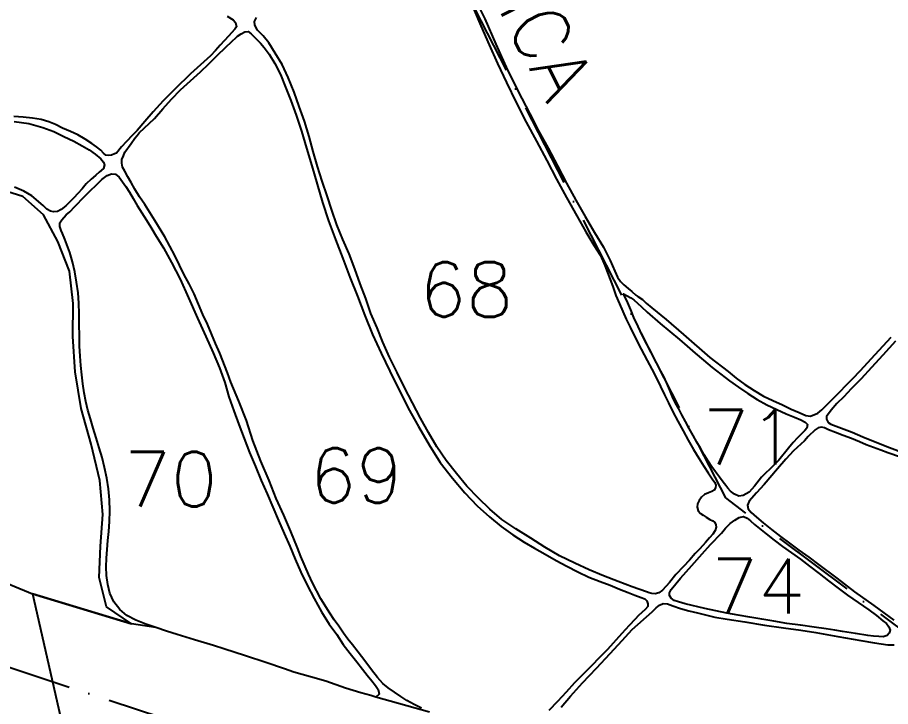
# Model space of a CAD drawing. Extents: x 730929 to 735129, y 7820181 to 7826121.
# Drawn here: x 731991.5 to 732406.4, y 7824003 to 7824330.3 of the extents above; entities that cross this region are included whole.
import ezdxf

# ---------------------------------------------------------------- set-up
doc = ezdxf.new("R2010")
doc.units = 0
doc.header["$MEASUREMENT"] = 0
doc.linetypes.add('LIN3', pattern=[30, 20, -5, 0, -5])
for name, color, linetype in [('0114000475', 1, 'Continuous'), ('0114000475064', 5, 'Continuous'), ('0114000475065', 5, 'Continuous'), ('0114000475067', 5, 'Continuous'), ('0114000475068', 5, 'Continuous'), ('0114000475069', 5, 'Continuous'), ('0114000475070', 5, 'Continuous'), ('0114000475071', 5, 'Continuous'), ('0114000475072', 5, 'Continuous'), ('0114000475073', 5, 'Continuous'), ('0114000475074', 5, 'Continuous'), ('0114000475075', 5, 'Continuous'), ('PRESERVAÇÃO_PERMANENTE', 1, 'Continuous'), ('REDE_DE_LUZ', 6, 'LIN3'), ('TEXTO_NUN_TAL', 7, 'Continuous')]:
    doc.layers.add(name, color=color, linetype=linetype)
doc.layers.add('TEXTO_DIVERSOS', color=7, linetype='Continuous', lineweight=5)
doc.styles.add('Simplex', font='simplex.shx')

msp = doc.modelspace()

# ---------------------------------------------------------------- linework, layer by layer
at = {"layer": '0114000475'}
msp.add_lwpolyline([(731967.56, 7824069.34), (731998.59, 7824056.54), (732047.35, 7823842.8), (732101.11, 7823595.87), (732224.57, 7823233.27), (732212.11, 7822658.01), (732206.73, 7822569.59), (732184.66, 7822539.11), (732122.52, 7822500.26)], dxfattribs=at)
at = {"layer": '0114000475064'}
msp.add_lwpolyline([(732091.1, 7824330.96), (732093.94, 7824329.14), (732095.19, 7824327.86), (732095.56, 7824325.89), (732094.86, 7824324.71), (732091.86, 7824321.44), (732087.79, 7824317.12), (732085.58, 7824314.68), (732083.22, 7824312.15), (732073.77, 7824303.47), (732066.42, 7824296.4), (732060.77, 7824290.69), (732055.95, 7824285.51), (732051.96, 7824280.83), (732048.36, 7824276.66), (732046.14, 7824274.37), (732043.31, 7824271.41), (732040.87, 7824268.81), (732038.5, 7824265.92), (732037.66, 7824265.61), (732036.18, 7824264.95), (732034.7, 7824264.82), (732033.5, 7824264.93), (732032.43, 7824265.82), (732031.16, 7824267.22), (732029.14, 7824268.85), (732026.78, 7824270.47), (732023.68, 7824272.5), (732020.24, 7824274.54), (732016.66, 7824276.22), (732012.9, 7824277.77), (732009.53, 7824279.41), (732006.46, 7824280.77), (732002.76, 7824281.84), (731998.6, 7824282.46), (731994.21, 7824282.99), (731989.74, 7824283.34)], dxfattribs=at)
at = {"layer": '0114000475065'}
msp.add_lwpolyline([(731989.88, 7824280.83), (731996.89, 7824279.87), (732003.49, 7824278.01), (732008.83, 7824276.15), (732013.51, 7824273.74), (732018.23, 7824271.56), (732022.27, 7824269.34), (732025.59, 7824267.38), (732028.49, 7824265.34), (732031.09, 7824263.2), (732032.45, 7824261.64), (732032.9, 7824260.36), (732032.33, 7824258.52), (732030.37, 7824256.82), (732028.74, 7824255.48), (732027.44, 7824254.31), (732026.51, 7824253.45), (732024.2, 7824251.23), (732022.2, 7824248.88), (732020.22, 7824246.7), (732018.22, 7824244.6), (732016.41, 7824242.79), (732014.43, 7824240.79), (732012.32, 7824239.13), (732010.54, 7824238.21), (732008.65, 7824238), (732007.14, 7824238.35), (732005.51, 7824239.28), (732003.68, 7824240.94), (731998.37, 7824245.51), (731994.53, 7824247.87), (731990.04, 7824249.7)], dxfattribs=at)
at = {"layer": '0114000475067'}
msp.add_lwpolyline([(732208.16, 7824340.59), (732213.66, 7824329.6), (732218.81, 7824317.63), (732224.29, 7824305.24), (732231.22, 7824291.78), (732234.98, 7824284.48), (732239.14, 7824276.54), (732243.69, 7824268.16), (732248.13, 7824259.82), (732252.47, 7824251.64), (732256.86, 7824243.54), (732261.3, 7824235.69), (732265.74, 7824228.16), (732269.98, 7824221.14), (732273.15, 7824214.88), (732275.34, 7824209.81), (732276.68, 7824206.92), (732277.99, 7824204.94), (732279.57, 7824203.34), (732281.75, 7824201.53), (732283.49, 7824200.08), (732285.39, 7824198.47), (732286.29, 7824197.72), (732288.59, 7824196.3), (732290.23, 7824194.62), (732293.03, 7824192.36), (732299.77, 7824186.88), (732307.95, 7824179.73), (732320.59, 7824168.74), (732329.15, 7824162.12), (732333.08, 7824158.93), (732337.14, 7824155.97), (732341.57, 7824153.13), (732346.01, 7824150.49), (732350.52, 7824148.29), (732354.98, 7824146.23), (732359.2, 7824144.31), (732362.99, 7824142.68), (732366.21, 7824141.29), (732368.37, 7824140.87), (732371.87, 7824142.34), (732373.69, 7824143.87), (732375.57, 7824145.8), (732379.51, 7824149.67), (732382.23, 7824152.54), (732385.23, 7824155.62), (732388.5, 7824158.88), (732391.98, 7824162.51), (732399.11, 7824170.16), (732406.74, 7824178.48)], dxfattribs=at)
at = {"layer": '0114000475068'}
msp.add_lwpolyline([(732208.02, 7824334.9), (732211.67, 7824326.3), (732215.61, 7824317.36), (732219.69, 7824308.45), (732223.95, 7824299.38), (732228.44, 7824289.98), (732233.24, 7824280.58), (732238.12, 7824271.5), (732243, 7824262.42), (732247.72, 7824253.57), (732252.45, 7824244.8), (732257.34, 7824236.02), (732261.63, 7824228.42), (732265.39, 7824222.21), (732268.51, 7824217.31), (732270.65, 7824212.45), (732274.36, 7824202.47), (732275.84, 7824198.3), (732277.52, 7824194.24), (732279.14, 7824190.61), (732280.81, 7824186.94), (732282.61, 7824183.21), (732286.4, 7824175.42), (732290.71, 7824167.33), (732292.92, 7824163.3), (732294.99, 7824159.24), (732297, 7824155.03), (732298.98, 7824151.12), (732300.91, 7824147.28), (732302.96, 7824143.01), (732305.23, 7824138.48), (732307.79, 7824133.97), (732310.22, 7824129.56), (732312.8, 7824125.07), (732315.35, 7824120.95), (732317.73, 7824117.13), (732319.73, 7824114.01), (732321.68, 7824111.16), (732322.96, 7824109.43), (732323.31, 7824108.1), (732323.21, 7824106.93), (732322.58, 7824105.8), (732321.41, 7824105.06), (732319.86, 7824104.56), (732318.02, 7824103.76), (732316.5, 7824102.49), (732315.4, 7824100.93), (732314.73, 7824099.25), (732314.56, 7824097.63), (732315.04, 7824095.98), (732316.02, 7824094.74), (732317.32, 7824093.91), (732318.84, 7824092.91), (732320.47, 7824091.88), (732321.87, 7824091.14), (732322.84, 7824090.43), (732323.44, 7824089.34), (732323.57, 7824088.12), (732323.04, 7824086.54), (732321.9, 7824084.92), (732320.37, 7824083.14), (732318.5, 7824080.96), (732315.69, 7824077.88), (732313.61, 7824075.71), (732310.9, 7824072.53), (732308.08, 7824069.44), (732304.4, 7824065.68), (732301.29, 7824061.83), (732298.03, 7824058.27), (732296.34, 7824057.07), (732294.57, 7824056.58), (732292.98, 7824056.65), (732291.73, 7824057.01), (732290.38, 7824057.48), (732283.65, 7824059.83), (732276.92, 7824062.33), (732269.99, 7824065.14), (732263.23, 7824067.97), (732256.38, 7824071.15), (732249.11, 7824074.64), (732242.17, 7824078.62), (732235.44, 7824082.94), (732228.35, 7824087.39), (732221.73, 7824091.86), (732216.01, 7824096.68), (732210.57, 7824101.99), (732205.09, 7824107.71), (732200.09, 7824113.7), (732195.24, 7824119.92), (732190.73, 7824126.41), (732186.84, 7824133.08), (732183.1, 7824139.95), (732179.29, 7824147.21), (732175.46, 7824154.52), (732171.86, 7824161.74), (732168.34, 7824168.97), (732165.1, 7824176.01), (732162.36, 7824182.86), (732159.46, 7824189.75), (732157.06, 7824196.83), (732154.43, 7824203.86), (732151.75, 7824210.89), (732149.2, 7824217.96), (732146.1, 7824224.82), (732143.31, 7824231.78), (732140.88, 7824238.73), (732138.63, 7824245.66), (732136.35, 7824252.61), (732134.14, 7824259.54), (732132.08, 7824266.57), (732130.06, 7824273.83), (732127.87, 7824281.06), (732125.42, 7824288.04), (732122.97, 7824294.86), (732120.18, 7824301.75), (732117.22, 7824307.93), (732114, 7824313.38), (732110.93, 7824318.2), (732108.2, 7824321.54), (732105.6, 7824324.3), (732104.28, 7824326.62), (732104.2, 7824328.45), (732105.08, 7824330.33)], dxfattribs=at)
at = {"layer": '0114000475069'}
msp.add_lwpolyline([(732183.48, 7824002.21), (732179.94, 7824004.02), (732176.61, 7824005.84), (732173.61, 7824007.75), (732167.68, 7824011.86), (732165.19, 7824013.97), (732162.66, 7824016.79), (732159.77, 7824020.41), (732156.51, 7824024.62), (732153.41, 7824028.86), (732150.78, 7824032.3), (732148.45, 7824035.02), (732146.41, 7824037.91), (732144.29, 7824041.08), (732142.06, 7824044.13), (732140.01, 7824047.38), (732135.73, 7824054.22), (732131.69, 7824061.7), (732129.82, 7824065.87), (732126.15, 7824074.22), (732124.51, 7824078.32), (732121.34, 7824086.15), (732118.14, 7824093.91), (732114.5, 7824101.86), (732111.13, 7824110.28), (732107.19, 7824119.5), (732103.38, 7824129.29), (732100.33, 7824138.86), (732096.66, 7824148.12), (732092.97, 7824157.08), (732091.34, 7824161.58), (732087.6, 7824170.86), (732085.69, 7824175.47), (732083.79, 7824180.07), (732081.88, 7824184.65), (732079.62, 7824189.21), (732077.53, 7824194.05), (732075.5, 7824199), (732073.14, 7824203.71), (732070.71, 7824208.12), (732066.21, 7824217.18), (732061.5, 7824226.04), (732056.74, 7824233.94), (732054.48, 7824237.6), (732052.02, 7824241.41), (732049.49, 7824245.11), (732047.26, 7824248.82), (732045.47, 7824251.85), (732043.89, 7824254.68), (732042.47, 7824257.23), (732041.49, 7824259.24), (732041.09, 7824261.07), (732041.18, 7824262.8), (732041.82, 7824264.51), (732042.58, 7824266.34), (732045.53, 7824270.5), (732047.32, 7824272.98), (732048.42, 7824274.2), (732049.41, 7824275.57), (732056.62, 7824282.34), (732060.56, 7824286.94), (732064.64, 7824291.55), (732069.04, 7824295.99), (732073.73, 7824300.27), (732078.46, 7824304.5), (732082.43, 7824308.37), (732085.88, 7824311.72), (732091, 7824316.75), (732092.67, 7824318.21), (732096.04, 7824321.48), (732097.84, 7824322.53), (732099.63, 7824323.48), (732101.15, 7824323.59), (732102.55, 7824322.57), (732104.06, 7824321.08), (732106.98, 7824318.05), (732108.77, 7824315.99), (732111.13, 7824312.89), (732113.79, 7824308.52), (732116.43, 7824303.24), (732118.83, 7824297.28), (732121.44, 7824290.87), (732124.02, 7824283.9), (732126.53, 7824276.33), (732128.93, 7824268.24), (732131.39, 7824259.76), (732133.92, 7824251.08), (732136.51, 7824242.46), (732139.38, 7824233.67), (732142.65, 7824224.8), (732146.17, 7824215.88), (732149.48, 7824206.92), (732153.02, 7824197.95), (732156.52, 7824188.8), (732160.28, 7824179.68), (732164.4, 7824170.92), (732168.49, 7824162.24), (732177.23, 7824144.73), (732182.02, 7824136.05), (732187.2, 7824127.28), (732192.44, 7824118.88), (732198.2, 7824111.39), (732204.16, 7824104.52), (732210, 7824098.33), (732215.8, 7824093.06), (732221.39, 7824088.45), (732226.97, 7824084.52), (732232.35, 7824081.05), (732237.2, 7824078.17), (732242.27, 7824075.31), (732247.45, 7824072.43), (732252.55, 7824069.61), (732257.72, 7824066.93), (732263.05, 7824064.46), (732268.35, 7824062.34), (732273.16, 7824060.59), (732277.6, 7824058.8), (732281.65, 7824057.09), (732284.94, 7824055.84), (732287.87, 7824054.84), (732289.67, 7824054.16), (732290.6, 7824053.16), (732291.12, 7824051.8), (732290.98, 7824050.57), (732289.83, 7824049.11), (732286.67, 7824046.25), (732284.96, 7824044.42), (732282.11, 7824041.41), (732278.71, 7824037.68), (732271.96, 7824030.02), (732268.15, 7824026.21), (732264.32, 7824022.33), (732256.25, 7824014.17), (732252.22, 7824009.85), (732248.08, 7824005.38), (732244.03, 7824001.08)], dxfattribs=at)
at = {"layer": '0114000475070'}
msp.add_lwpolyline([(732018.75, 7824209.5), (732017.67, 7824214.2), (732016.36, 7824218.74), (732014.09, 7824225.03), (732012.9, 7824227.71), (732012.21, 7824229.18), (732011.66, 7824230.96), (732011.6, 7824232.71), (732012.58, 7824234.12), (732014.68, 7824236.59), (732016.36, 7824238.05), (732018.74, 7824240.48), (732023.43, 7824245.2), (732025.61, 7824247.43), (732029.54, 7824251.33), (732031.65, 7824253.36), (732034.07, 7824255.25), (732036.21, 7824256.1), (732038.1, 7824255.83), (732039.89, 7824254.52), (732043.06, 7824250.04), (732044.72, 7824247.3), (732046.47, 7824244.37), (732048.46, 7824241.04), (732050.61, 7824237.44), (732052.77, 7824234.1), (732054.95, 7824230.65), (732057.46, 7824226.44), (732060.83, 7824220.88), (732064.71, 7824213.95), (732068.78, 7824206.01), (732072.81, 7824197.11), (732077.05, 7824187.41), (732081.07, 7824178.7), (732084.44, 7824171.05), (732087.48, 7824163.86), (732089.98, 7824156.9), (732091.99, 7824150.06), (732094.39, 7824143.44), (732096.68, 7824136.97), (732099.16, 7824130.29), (732101.75, 7824123.67), (732104.58, 7824117), (732107.31, 7824110.38), (732110.13, 7824104.08), (732112.84, 7824097.73), (732115.55, 7824091.35), (732118.21, 7824085.11), (732120.98, 7824079.09), (732123.42, 7824072.91), (732126.11, 7824066.77), (732129.18, 7824060.66), (732132.52, 7824054.34), (732135.95, 7824047.97), (732139.6, 7824042.13), (732143.19, 7824037.13), (732146.29, 7824032.5), (732149.57, 7824028.15), (732152.71, 7824024.18), (732155.4, 7824020.78), (732157.64, 7824017.89), (732159.89, 7824015.18), (732161.7, 7824012.92), (732162.85, 7824011.08), (732163.27, 7824009.7), (732163.35, 7824008.89), (732161.88, 7824007.44), (732159.41, 7824008.17), (732154.7, 7824009.44), (732147.31, 7824011.7), (732138.12, 7824015.07), (732130.69, 7824017.01), (732122.81, 7824019.37), (732118.45, 7824020.83), (732109.55, 7824023.93), (732099.87, 7824027), (732089.51, 7824030.32), (732084.6, 7824031.95), (732075.56, 7824034.63), (732067.38, 7824037.26), (732062.32, 7824038.86), (732057.22, 7824040.45), (732052.44, 7824042.16), (732047.73, 7824043.97), (732043.52, 7824046.2), (732040.11, 7824049.07), (732037.23, 7824052.77), (732035.46, 7824056.85), (732034.41, 7824060.98), (732033.74, 7824065.22), (732033.58, 7824069.41), (732033.82, 7824073.53), (732034.14, 7824077.56), (732034.49, 7824081.79), (732034.92, 7824086.19), (732035.2, 7824090.93), (732035.37, 7824095.93), (732035.26, 7824101.14), (732034.7, 7824106.37), (732033.96, 7824111.52), (732032.84, 7824116.51), (732031.68, 7824121.24), (732030.35, 7824125.89), (732028.94, 7824130.57), (732027.5, 7824135.14), (732026.22, 7824139.61), (732025, 7824143.82), (732023.97, 7824147.88), (732023.26, 7824152), (732022.57, 7824156.28), (732022.08, 7824160.59), (732021.58, 7824164.95), (732021.26, 7824169.43), (732021.06, 7824174.24), (732020.94, 7824179.25), (732020.85, 7824184.34), (732020.81, 7824189.46), (732020.69, 7824194.54), (732020.3, 7824199.54), (732019.56, 7824204.5)], close=True, dxfattribs=at)
at = {"layer": '0114000475071'}
msp.add_lwpolyline([(732330.39, 7824105.29), (732329.11, 7824106.69), (732328.08, 7824107.97), (732326.9, 7824109.57), (732325.11, 7824111.94), (732323.17, 7824114.53), (732321.48, 7824116.86), (732319.75, 7824119.53), (732317.84, 7824122.61), (732316.13, 7824125.65), (732314.37, 7824128.63), (732312.59, 7824131.81), (732310.7, 7824135.11), (732308.88, 7824138.39), (732307.15, 7824141.5), (732305.74, 7824144.35), (732304.26, 7824147.13), (732302.79, 7824150.03), (732301.43, 7824153.19), (732300.06, 7824156.52), (732298.6, 7824159.82), (732296.62, 7824163.35), (732294.72, 7824167.22), (732292.64, 7824171.15), (732290.5, 7824175.19), (732288.38, 7824179.39), (732286.4, 7824183.59), (732284.47, 7824187.77), (732282.97, 7824191.39), (732281.51, 7824194.72), (732279.5, 7824199.08), (732282.9, 7824197.2), (732284.4, 7824196.16), (732287.99, 7824192.89), (732290.72, 7824190.32), (732296.9, 7824184.97), (732306.04, 7824177.27), (732309.67, 7824174.17), (732313.48, 7824170.91), (732317.52, 7824167.47), (732321.64, 7824164.09), (732325.8, 7824160.87), (732329.89, 7824157.67), (732334.18, 7824154.62), (732338.54, 7824151.65), (732342.94, 7824148.86), (732347.63, 7824146.25), (732352.28, 7824144.05), (732356.86, 7824142.01), (732360.76, 7824140.43), (732363.8, 7824139.19), (732365.75, 7824138.11), (732366.92, 7824136.91), (732366.56, 7824135.19), (732365.59, 7824134.04), (732362.19, 7824130.66), (732360.19, 7824128.36), (732357.97, 7824125.78), (732353.27, 7824120.06), (732350.96, 7824117.57), (732345.11, 7824111.88), (732341.67, 7824107.62), (732339.2, 7824104.77), (732336.38, 7824103.17), (732334.35, 7824102.92), (732332.3, 7824103.8)], close=True, dxfattribs=at)
at = {"layer": '0114000475072'}
msp.add_lwpolyline([(732408.72, 7824176.49), (732402.79, 7824169.97), (732397.36, 7824164.03), (732392.37, 7824158.72), (732387.74, 7824153.87), (732384.2, 7824150.1), (732380.93, 7824147), (732378.1, 7824143.77), (732375.88, 7824140.79), (732375.99, 7824139.54), (732376.73, 7824137.97), (732378.07, 7824137.11), (732380.62, 7824136.11), (732388.15, 7824133.25), (732393.15, 7824131.13), (732399.09, 7824128.73), (732405.86, 7824126.04), (732413.01, 7824123.4)], dxfattribs=at)
at = {"layer": '0114000475073'}
msp.add_lwpolyline([(732411.09, 7824121.47), (732405.11, 7824123.55), (732401.75, 7824124.79), (732394.74, 7824127.36), (732391.59, 7824128.68), (732387.81, 7824130.25), (732383.89, 7824131.73), (732380.17, 7824133.09), (732376.98, 7824134.48), (732374.95, 7824135.33), (732373.52, 7824135.7), (732372.05, 7824135.35), (732370.49, 7824134.46), (732367.22, 7824131.21), (732365.47, 7824129.2), (732360.23, 7824124.49), (732356.62, 7824120.46), (732352.67, 7824115.92), (732346.37, 7824108.51), (732342.72, 7824104.53), (732339.19, 7824100.53), (732338.41, 7824098.64), (732338.76, 7824096.92), (732340.09, 7824095.09), (732342.66, 7824092.88), (732345.83, 7824090.26), (732349.74, 7824087.15), (732354.05, 7824083.81), (732358.32, 7824080.56), (732362.84, 7824077.23), (732367.54, 7824073.95), (732372.09, 7824070.45), (732380.79, 7824064.01), (732389.32, 7824057.48), (732398.48, 7824050.99), (732403.26, 7824047.47), (732407.99, 7824043.96)], dxfattribs=at)
at = {"layer": '0114000475074'}
msp.add_lwpolyline([(732402.93, 7824036.16), (732400.81, 7824036.21), (732398.32, 7824036.46), (732395.54, 7824036.8), (732389.71, 7824037.71), (732383.62, 7824038.7), (732379.96, 7824039.2), (732375.73, 7824039.92), (732370.15, 7824040.75), (732363.57, 7824041.62), (732357.04, 7824042.5), (732350.98, 7824043.47), (732345.24, 7824044.45), (732339.56, 7824045.42), (732333.99, 7824046.39), (732328.59, 7824047.39), (732318.1, 7824049.52), (732308.87, 7824051.81), (732305.55, 7824052.71), (732303.49, 7824053.39), (732302.07, 7824054.44), (732301.4, 7824055.7), (732301.34, 7824057.03), (732302.21, 7824058.55), (732306.53, 7824063.99), (732311.96, 7824070.01), (732316.83, 7824075.47), (732320.82, 7824079.97), (732326.12, 7824085.3), (732328.01, 7824087.72), (732330.12, 7824089.9), (732332.33, 7824091.58), (732334.49, 7824092.8), (732336.55, 7824093.2), (732338.25, 7824092.49), (732339.9, 7824091.13), (732341.77, 7824089.51), (732344.92, 7824086.9), (732347.26, 7824085.02), (732351.05, 7824081.98), (732355.04, 7824078.94), (732359.27, 7824075.92), (732363.62, 7824072.94), (732367.95, 7824069.7), (732372.47, 7824066.14), (732376.98, 7824062.64), (732381.44, 7824059.24), (732385.87, 7824055.92), (732396.08, 7824048.99), (732399.72, 7824046.28), (732402.78, 7824043.75), (732404.46, 7824042.38), (732405.64, 7824040.89), (732406.13, 7824039.24), (732405.78, 7824037.89), (732404.75, 7824036.65)], close=True, dxfattribs=at)
at = {"layer": '0114000475075'}
msp.add_lwpolyline([(732249.81, 7824002.62), (732254.29, 7824007.96), (732260.06, 7824014.2), (732266.63, 7824021.15), (732273.13, 7824028.13), (732278.8, 7824034.29), (732283.68, 7824039.62), (732293.09, 7824047.95), (732295.03, 7824049.8), (732296.65, 7824051.15), (732298.36, 7824051.98), (732300.46, 7824051.76), (732302.98, 7824050.88), (732306.63, 7824049.62), (732310.58, 7824048.49), (732314.63, 7824047.46), (732322.88, 7824045.42), (732328.69, 7824044.55), (732337.09, 7824043.27), (732346.48, 7824041.63), (732355.48, 7824040.33), (732363.75, 7824039.24), (732370.82, 7824038.19), (732381.34, 7824036.32), (732392.26, 7824034.29), (732398.78, 7824033.18), (732402, 7824032.81), (732405.13, 7824032.32), (732408.08, 7824032.24)], dxfattribs=at)
at = {"layer": 'PRESERVAÇÃO_PERMANENTE'}
msp.add_lwpolyline([(731967.56, 7824069.34), (731998.59, 7824056.54), (732045.75, 7824042.25), (732033.88, 7824050.38), (732032.75, 7824054.75), (732030.29, 7824064.32), (732030.95, 7824079.14), (732032.14, 7824094.28), (732030.58, 7824110.38), (732026.47, 7824127.61), (732021.79, 7824144.62), (732018.94, 7824162.02), (732017.79, 7824178.77), (732017.95, 7824194.51), (732016.22, 7824209.73), (732010.66, 7824223.96), (732003.86, 7824236.6), (731994.09, 7824245.19), (731981.67, 7824249.03)], dxfattribs=at)
at = {"layer": 'REDE_DE_LUZ', "ltscale": 2, "flags": 128}
for points in [[(732040.92, 7824661.81), (732327.89, 7824102.05), (732626.52, 7823878.33), (732623.32, 7823855.55), (732614.34, 7823802.22), (732613.95, 7823800.57), (732613.49, 7823796.25), (732606.8, 7823754.84), (732582.23, 7823606.76), (732807.1, 7823167.8), (733308.86, 7822204.63), (733529.14, 7821779.24)], [(731635.49, 7824137.51), (733120.49, 7823648.63), (733151.13, 7823638.54)]]:
    msp.add_lwpolyline(points, dxfattribs=at)
at = {"layer": 'REDE_DE_LUZ', "linetype": 'ByBlock'}
msp.add_lwpolyline([(732187.33, 7824000.32), (732161.88, 7824007.44), (732159.41, 7824008.17), (732154.7, 7824009.44), (732147.31, 7824011.7), (732138.12, 7824015.07), (732130.69, 7824017.01), (732122.81, 7824019.37), (732118.45, 7824020.83), (732109.55, 7824023.93), (732099.87, 7824027), (732089.51, 7824030.32), (732084.6, 7824031.95), (732075.56, 7824034.63), (732067.38, 7824037.26), (732062.32, 7824038.86), (732057.22, 7824040.45), (732045.75, 7824042.25), (731998.59, 7824056.54), (732014.17, 7823988.23)], dxfattribs=at)

# ---------------------------------------------------------------- texts
at = {"layer": 'TEXTO_DIVERSOS', "linetype": 'Continuous', "style": 'Simplex'}
msp.add_text('REDE ELÉTRICA', height=26, rotation=297.1425, dxfattribs=at).set_placement((732123.93, 7824521.58, 716.76))
at = {"layer": 'TEXTO_NUN_TAL', "linetype": 'Continuous', "style": 'Simplex'}
for s, p in [('68', (732182.45, 7824188.12, 716.76)), ('71', (732316.97, 7824117.92, 716.76)), ('70', (732042.07, 7824097.98, 1425.79)), ('69', (732130.21, 7824099.76, 716.76)), ('74', (732321.08, 7824047.17, 716.76))]:
    msp.add_text(s, height=26, dxfattribs=at).set_placement(p)

doc.saveas('drawing.dxf')
